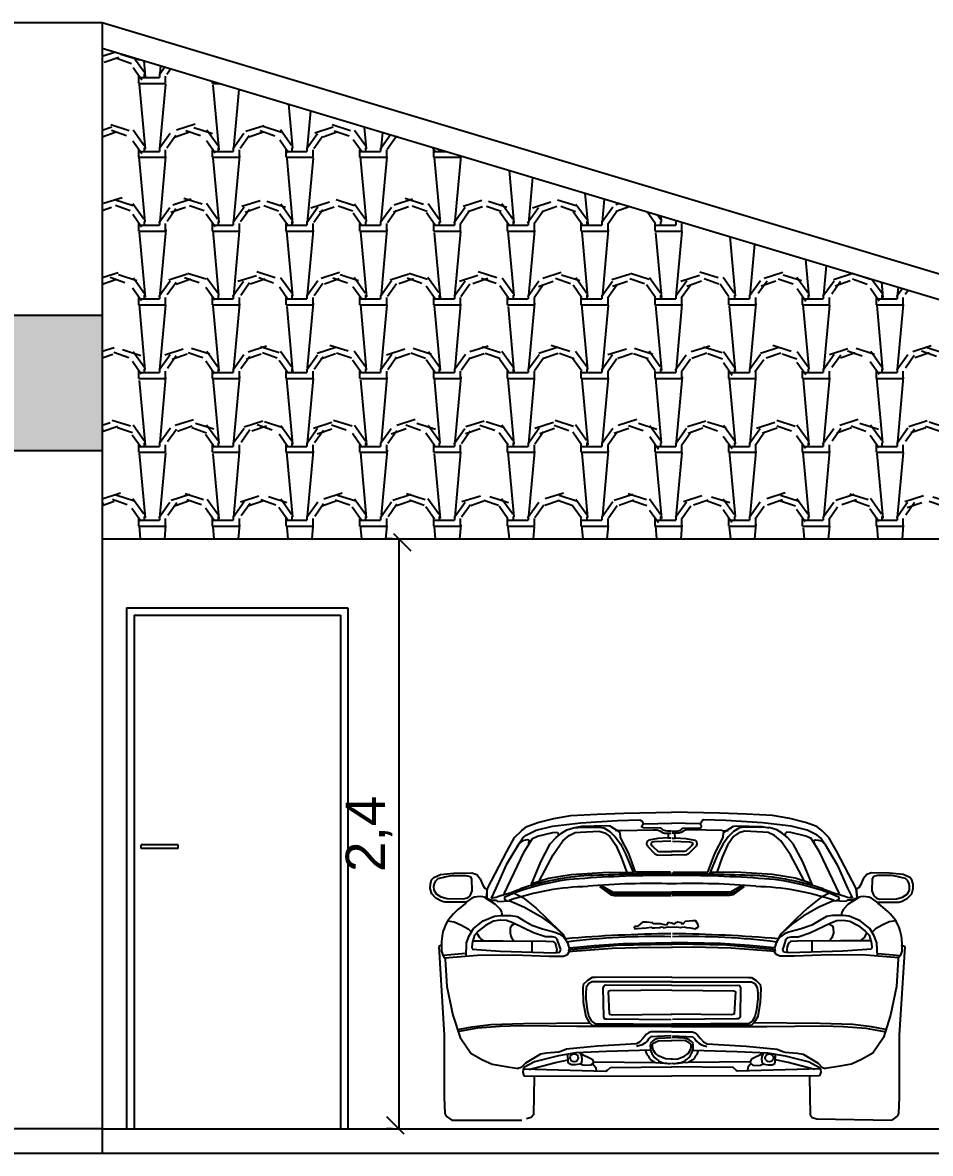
# Model space of a CAD drawing. Header units: millimetres. Extents: x 313 to 493, y 47 to 181.
# Drawn here: x 390.526 to 394.217, y 147.753 to 152.353 of the extents above; entities that cross this region are included whole.
import ezdxf

# ---------------------------------------------------------------- set-up
doc = ezdxf.new("R2010")
doc.units = ezdxf.units.MM
doc.header["$LTSCALE"] = 0.05
doc.header["$MEASUREMENT"] = 0
doc.header["$PDMODE"] = 3
doc.linetypes.add('ACAD_ISO03W100', pattern=[30, 12, -18])
for name, color, linetype in [('01', 1, 'Continuous'), ('02', 2, 'Continuous'), ('03', 3, 'Continuous'), ('05', 5, 'Continuous'), ('BAN', 13, 'Continuous'), ('CALCADA', 4, 'Continuous'), ('TRACEJADO', 7, 'ACAD_ISO03W100')]:
    doc.layers.add(name, color=color, linetype=linetype)
doc.styles.get("Standard").update_dxf_attribs({"font": 'arial.ttf'})
doc.dimstyles.new('ISO-25', dxfattribs={"dimscale": 0.04, "dimtxt": 4, "dimasz": 2.5, "dimexe": 1.25, "dimexo": 0.625, "dimtad": 1, "dimdec": 3, "dimtxsty": 'Standard', "dimblk": 'OBLIQUE', "dimcen": 2.5, "dimadec": 0, "dimazin": 0, "dimtfac": 1, "dimtdec": 3, "dimtmove": 0, "dimatfit": 3, "dimldrblk": 'OBLIQUE', "dimfxl": 1, "dimarcsym": 0})

# ---------------------------------------------------------------- blocks, each defined once
blk = doc.blocks.new('_Oblique')
at = {"layer": 'TRACEJADO', "color": 0, "lineweight": -2}
blk.add_line((-0.5, -0.5), (0.5, 0.5), dxfattribs=at)
blk = doc.blocks.new('*D338')
at = {"layer": 'BAN', "color": 0}
for p, q in [((392.0305, 150.2533), (392.0055, 150.2533)), ((392.0555, 150.2533), (392.0555, 147.8533)), ((392.0305, 147.8533), (392.0055, 147.8533))]:
    blk.add_line(p, q, dxfattribs=at)
at = {"layer": 'Defpoints', "color": 0}
for p in [(392.0555, 150.2533), (392.0555, 147.8533), (392.0555, 147.8533)]:
    blk.add_point(p, dxfattribs=at)
at = {"layer": 'BAN', "color": 0, "xscale": 0.1, "yscale": 0.1, "zscale": 0.1}
for p, rotation in [((392.0555, 150.2533), 90), ((392.0555, 147.8533), 270)]:
    blk.add_blockref('_Oblique', p, dxfattribs=dict(at, rotation=rotation))
at = {"layer": 'BAN', "color": 0, "insert": (391.9344, 149.0533), "char_height": 0.16, "attachment_point": 5, "rotation": 90}
blk.add_mtext('2,4', dxfattribs=at)

msp = doc.modelspace()

# ---------------------------------------------------------------- hatches: boundary and pattern name
at = {"layer": '03'}
h = msp.add_hatch(dxfattribs=at)
h.set_pattern_fill('TELHA2', color=256, scale=0.3, style=0)
h.set_pattern_definition([(125.2176, (-567.803872, -70.766122), (2.10000034906, -2.99999974996), [0.0624261, -6.1801698]), (160.71, (-567.839872, -70.715122), (5.10000155527, -1.7999959482), [0.0635688, -6.2933172]), (199.29, (-567.899872, -70.694122), (-5.10000155527, -1.7999959482), [0.0635688, -6.2933172]), (234.7824, (-567.959872, -70.715122), (-2.10000034906, -2.99999974996), [0.0624261, -6.1801698]), (270, (-567.99587, -70.76612), (0.3, -0.3), [0.03, -0.27]), (90, (-567.80387, -70.79612), (-0.3, 0.3), [0.03, -0.27]), (0, (-567.80387, -70.77212), (0.3, 0.3), [0.024, -0.276]), (0, (-567.80387, -70.79612), (0.3, 0.3), [0.024, -0.276]), (125.5377, (-567.779872, -70.757122), (-0.900000472, 1.1999994744), [0.077421, -2.5032768]), (162.2553, (-567.824872, -70.694122), (-6.59999886937, 2.10000322881), [0.0787464, -7.7958963]), (197.7447, (-567.899872, -70.670122), (6.59999886937, 2.10000322881), [0.0787464, -7.7958963]), (234.4623, (-567.974872, -70.694122), (0.900000472, 1.1999994744), [0.077421, -2.5032768]), (270, (-568.01987, -70.75712), (0.3, -0.3), [0.015, -0.285]), (90, (-567.77987, -70.77212), (-0.3, 0.3), [0.015, -0.285]), (0, (-568.07987, -70.77212), (0.3, 0.3), [0.06, -0.24]), (0, (-568.07987, -70.79612), (0.3, 0.3), [0.084, -0.216]), (84.8056, (-568.019872, -70.760122), (-0.2999985674, -3.000000201), [0.2650887, -3.0485196]), (95.1944, (-567.779872, -70.760122), (-0.2999985674, 3.000000201), [0.2650887, -3.0485196])])
h.paths.add_polyline_path([(390.8488, 152.2489), (390.8488, 151.1633), (390.8488, 150.2533), (397.3488, 150.2533), (397.3488, 150.2989)])
h = msp.add_hatch(dxfattribs=at)
h.set_pattern_fill('TELHA2', color=256, scale=0.3, style=0)
h.set_pattern_definition([(125.2176, (-567.803872, -70.766122), (2.10000034906, -2.99999974996), [0.0624261, -6.1801698]), (160.71, (-567.839872, -70.715122), (5.10000155527, -1.7999959482), [0.0635688, -6.2933172]), (199.29, (-567.899872, -70.694122), (-5.10000155527, -1.7999959482), [0.0635688, -6.2933172]), (234.7824, (-567.959872, -70.715122), (-2.10000034906, -2.99999974996), [0.0624261, -6.1801698]), (270, (-567.99587, -70.76612), (0.3, -0.3), [0.03, -0.27]), (90, (-567.80387, -70.79612), (-0.3, 0.3), [0.03, -0.27]), (0, (-567.80387, -70.77212), (0.3, 0.3), [0.024, -0.276]), (0, (-567.80387, -70.79612), (0.3, 0.3), [0.024, -0.276]), (125.5377, (-567.779872, -70.757122), (-0.900000472, 1.1999994744), [0.077421, -2.5032768]), (162.2553, (-567.824872, -70.694122), (-6.59999886937, 2.10000322881), [0.0787464, -7.7958963]), (197.7447, (-567.899872, -70.670122), (6.59999886937, 2.10000322881), [0.0787464, -7.7958963]), (234.4623, (-567.974872, -70.694122), (0.900000472, 1.1999994744), [0.077421, -2.5032768]), (270, (-568.01987, -70.75712), (0.3, -0.3), [0.015, -0.285]), (90, (-567.77987, -70.77212), (-0.3, 0.3), [0.015, -0.285]), (0, (-568.07987, -70.77212), (0.3, 0.3), [0.06, -0.24]), (0, (-568.07987, -70.79612), (0.3, 0.3), [0.084, -0.216]), (84.8056, (-568.019872, -70.760122), (-0.2999985674, -3.000000201), [0.2650887, -3.0485196]), (95.1944, (-567.779872, -70.760122), (-0.2999985674, 3.000000201), [0.2650887, -3.0485196])])
h.paths.add_polyline_path([(390.8488, 150.6133), (390.8488, 151.1633), (383.2401, 151.1633), (383.2401, 150.7733), (383.2401, 150.6133)])

# ---------------------------------------------------------------- linework, layer by layer
at = {"layer": '01'}
for p, q in [((392.7555, 149.1276), (392.8623, 149.1331)), ((392.8623, 149.1331), (392.9713, 149.1375)), ((392.9713, 149.1375), (393.1662, 149.1408)), ((393.36, 149.1375), (393.1651, 149.1408)), ((393.469, 149.1331), (393.36, 149.1375)), ((393.5758, 149.1276), (393.469, 149.1331)), ((392.576, 149.0825), (392.6212, 149.099)), ((392.6212, 149.099), (392.6861, 149.1155)), ((392.6806, 149.084), (392.7962, 149.0986)), ((392.6861, 149.1155), (392.7555, 149.1276)), ((392.7962, 149.0986), (392.9455, 149.1074)), ((392.9455, 149.1074), (393.0362, 149.1103)), ((393.0362, 149.1103), (393.0435, 149.106)), ((393.0435, 149.106), (393.0494, 149.0957)), ((393.0444, 149.0858), (393.0477, 149.0907)), ((393.0477, 149.0907), (393.0526, 149.094)), ((393.0526, 149.094), (393.1661, 149.0964)), ((393.2788, 149.094), (393.1652, 149.0964)), ((393.2837, 149.0907), (393.2788, 149.094)), ((393.2878, 149.106), (393.282, 149.0957)), ((393.287, 149.0858), (393.2837, 149.0907)), ((393.2952, 149.1103), (393.2878, 149.106)), ((393.3859, 149.1074), (393.2952, 149.1103)), ((393.5352, 149.0986), (393.3859, 149.1074)), ((393.6508, 149.084), (393.5352, 149.0986)), ((393.6452, 149.1155), (393.5758, 149.1276)), ((393.7102, 149.099), (393.6452, 149.1155)), ((393.7553, 149.0825), (393.7102, 149.099)), ((392.5265, 149.0385), (392.554, 149.0649)), ((392.554, 149.0649), (392.576, 149.0825)), ((392.5605, 149.0372), (392.5737, 149.0475)), ((392.5737, 149.0475), (392.6147, 149.0679)), ((392.5991, 149.0341), (392.6201, 149.044)), ((392.6147, 149.0679), (392.6806, 149.084)), ((392.6201, 149.044), (392.6817, 149.0583)), ((392.6817, 149.0583), (392.7004, 149.0605)), ((392.6949, 149.0385), (392.717, 149.0561)), ((392.7025, 149.0592), (392.704, 149.0489)), ((392.717, 149.0561), (392.739, 149.0693)), ((392.7225, 149.0253), (392.7478, 149.0462)), ((392.739, 149.0693), (392.7654, 149.077)), ((392.7478, 149.0462), (392.7731, 149.0583)), ((392.7654, 149.077), (392.8018, 149.0803)), ((392.7991, 149.0826), (392.7713, 149.0782)), ((392.7731, 149.0583), (392.7951, 149.0605)), ((392.7951, 149.0605), (392.8689, 149.0638)), ((392.9015, 149.0855), (392.7991, 149.0826)), ((392.8018, 149.0803), (392.8711, 149.0803)), ((392.8689, 149.0638), (392.8932, 149.0572)), ((392.8711, 149.0803), (392.8899, 149.077)), ((392.8899, 149.077), (392.9141, 149.0627)), ((392.8932, 149.0572), (392.9141, 149.0418)), ((392.9147, 149.084), (392.9015, 149.0855)), ((392.9141, 149.0627), (392.9361, 149.0407)), ((392.9141, 149.0418), (392.9383, 149.0077)), ((392.9557, 149.0592), (392.9147, 149.084)), ((392.9361, 149.0407), (392.957, 149.0121)), ((392.9601, 149.0665), (392.9367, 149.065)), ((392.9572, 149.0387), (392.9557, 149.0592)), ((392.9612, 149.0668), (393.0904, 149.0701)), ((393.0444, 149.08), (393.0444, 149.0858)), ((393.0501, 149.0775), (393.0444, 149.08)), ((393.1201, 149.0767), (393.0501, 149.0775)), ((393.0904, 149.0701), (393.1069, 149.0693)), ((393.1069, 149.0693), (393.1168, 149.0652)), ((393.1168, 149.0652), (393.1275, 149.0586)), ((393.125, 149.0734), (393.1201, 149.0767)), ((393.1308, 149.0685), (393.125, 149.0734)), ((393.1275, 149.0586), (393.1365, 149.0562)), ((393.1398, 149.0652), (393.1308, 149.0685)), ((393.1365, 149.0562), (393.153, 149.0562)), ((393.1489, 149.0636), (393.1398, 149.0652)), ((393.1645, 149.0636), (393.1489, 149.0636)), ((393.1513, 149.0356), (393.1538, 149.0562)), ((393.1538, 149.0562), (393.1637, 149.0562)), ((393.1668, 149.0636), (393.1825, 149.0636)), ((393.1775, 149.0562), (393.1677, 149.0562)), ((393.18, 149.0356), (393.1775, 149.0562)), ((393.1948, 149.0562), (393.1784, 149.0562)), ((393.1825, 149.0636), (393.1915, 149.0652)), ((393.1915, 149.0652), (393.2006, 149.0685)), ((393.2039, 149.0586), (393.1948, 149.0562)), ((393.2006, 149.0685), (393.2063, 149.0734)), ((393.2146, 149.0652), (393.2039, 149.0586)), ((393.2063, 149.0734), (393.2113, 149.0767)), ((393.2113, 149.0767), (393.2812, 149.0775)), ((393.2244, 149.0693), (393.2146, 149.0652)), ((393.2409, 149.0701), (393.2244, 149.0693)), ((393.3701, 149.0668), (393.2409, 149.0701)), ((393.2812, 149.0775), (393.287, 149.08)), ((393.287, 149.08), (393.287, 149.0858)), ((393.3713, 149.0665), (393.3947, 149.065)), ((393.3742, 149.0387), (393.3756, 149.0592)), ((393.3952, 149.0407), (393.3743, 149.0121)), ((393.3756, 149.0592), (393.4166, 149.084)), ((393.4173, 149.0418), (393.393, 149.0077)), ((393.4173, 149.0627), (393.3952, 149.0407)), ((393.4166, 149.084), (393.4298, 149.0855)), ((393.4415, 149.077), (393.4173, 149.0627)), ((393.4382, 149.0572), (393.4173, 149.0418)), ((393.4298, 149.0855), (393.5322, 149.0826)), ((393.4624, 149.0638), (393.4382, 149.0572)), ((393.4602, 149.0803), (393.4415, 149.077)), ((393.5296, 149.0803), (393.4602, 149.0803)), ((393.5362, 149.0605), (393.4624, 149.0638)), ((393.5659, 149.077), (393.5296, 149.0803)), ((393.5322, 149.0826), (393.5601, 149.0782)), ((393.5582, 149.0583), (393.5362, 149.0605)), ((393.5835, 149.0462), (393.5582, 149.0583)), ((393.5924, 149.0693), (393.5659, 149.077)), ((393.6089, 149.0253), (393.5835, 149.0462)), ((393.6144, 149.0561), (393.5924, 149.0693)), ((393.6364, 149.0385), (393.6144, 149.0561)), ((393.6288, 149.0592), (393.6274, 149.0489)), ((393.6496, 149.0583), (393.6309, 149.0605)), ((393.7113, 149.044), (393.6496, 149.0583)), ((393.7167, 149.0679), (393.6508, 149.084)), ((393.7322, 149.0341), (393.7113, 149.044)), ((393.7576, 149.0475), (393.7167, 149.0679)), ((393.7774, 149.0649), (393.7553, 149.0825)), ((393.7708, 149.0372), (393.7576, 149.0475)), ((393.8049, 149.0385), (393.7774, 149.0649)), ((392.5419, 149.0099), (392.4923, 148.9274)), ((392.4945, 148.9813), (392.5265, 149.0385)), ((392.5371, 149.0036), (392.5605, 149.0372)), ((392.5518, 149.0198), (392.5419, 149.0099)), ((392.5584, 149.0253), (392.5518, 149.0198)), ((392.5705, 149.0275), (392.5584, 149.0253)), ((392.565, 148.9802), (392.5991, 149.0341)), ((392.5804, 149.0286), (392.5705, 149.0275)), ((392.5859, 149.0275), (392.5804, 149.0286)), ((392.5848, 149.0132), (392.5859, 149.0275)), ((392.6333, 148.9395), (392.6718, 149.0132)), ((392.6718, 149.0132), (392.6949, 149.0385)), ((392.6828, 148.9681), (392.7225, 149.0253)), ((392.9383, 149.0077), (392.9603, 148.9582)), ((392.957, 149.0121), (392.9779, 148.9725)), ((392.9908, 148.9729), (392.9572, 149.0387)), ((393.0649, 149.0216), (393.0633, 149.0118)), ((393.0633, 149.0118), (393.0666, 149.0035)), ((393.0723, 149.0274), (393.0649, 149.0216)), ((393.0666, 149.0035), (393.097, 148.9715)), ((393.1085, 149.034), (393.0723, 149.0274)), ((393.083, 149.0175), (393.0806, 149.0126)), ((393.0806, 149.0126), (393.0839, 149.006)), ((393.0929, 149.0208), (393.083, 149.0175)), ((393.0839, 149.006), (393.0896, 149.0003)), ((393.0896, 149.0003), (393.1085, 148.983)), ((393.162, 149.0241), (393.0929, 149.0208)), ((393.1505, 149.0364), (393.1085, 149.034)), ((393.1637, 149.0356), (393.1513, 149.0356)), ((393.1677, 149.0356), (393.18, 149.0356)), ((393.1693, 149.0241), (393.2384, 149.0208)), ((393.1808, 149.0364), (393.2228, 149.034)), ((393.2228, 149.034), (393.259, 149.0274)), ((393.2417, 149.0003), (393.2228, 148.983)), ((393.2648, 149.0035), (393.2343, 148.9715)), ((393.2384, 149.0208), (393.2483, 149.0175)), ((393.2475, 149.006), (393.2417, 149.0003)), ((393.2508, 149.0126), (393.2475, 149.006)), ((393.2483, 149.0175), (393.2508, 149.0126)), ((393.259, 149.0274), (393.2664, 149.0216)), ((393.2681, 149.0118), (393.2648, 149.0035)), ((393.2664, 149.0216), (393.2681, 149.0118)), ((393.3405, 148.9729), (393.3742, 149.0387)), ((393.3743, 149.0121), (393.3534, 148.9725)), ((393.393, 149.0077), (393.371, 148.9582)), ((393.6485, 148.9681), (393.6089, 149.0253)), ((393.6595, 149.0132), (393.6364, 149.0385)), ((393.6981, 148.9395), (393.6595, 149.0132)), ((393.7663, 148.9802), (393.7322, 149.0341)), ((393.7454, 149.0275), (393.7509, 149.0286)), ((393.7465, 149.0132), (393.7454, 149.0275)), ((393.7509, 149.0286), (393.7608, 149.0275)), ((393.7608, 149.0275), (393.7729, 149.0253)), ((393.7942, 149.0036), (393.7708, 149.0372)), ((393.7729, 149.0253), (393.7796, 149.0198)), ((393.7796, 149.0198), (393.7895, 149.0099)), ((393.7895, 149.0099), (393.839, 148.9274)), ((393.8368, 148.9813), (393.8049, 149.0385)), ((392.4163, 148.8306), (392.4945, 148.9813)), ((392.4835, 148.8086), (392.565, 148.9802)), ((392.6278, 148.8636), (392.6828, 148.9681)), ((392.9603, 148.9582), (392.9823, 148.8955)), ((392.9779, 148.9725), (393.0121, 148.89)), ((393.0186, 148.8969), (392.9908, 148.9729)), ((393.097, 148.9715), (393.1061, 148.9674)), ((393.1061, 148.9674), (393.1127, 148.9665)), ((393.1085, 148.983), (393.1135, 148.9813)), ((393.1127, 148.9665), (393.167, 148.9674)), ((393.1135, 148.9813), (393.167, 148.9813)), ((393.2179, 148.9813), (393.1644, 148.9813)), ((393.2187, 148.9665), (393.1644, 148.9674)), ((393.2228, 148.983), (393.2179, 148.9813)), ((393.2253, 148.9674), (393.2187, 148.9665)), ((393.2343, 148.9715), (393.2253, 148.9674)), ((393.3127, 148.8969), (393.3405, 148.9729)), ((393.3534, 148.9725), (393.3193, 148.89)), ((393.371, 148.9582), (393.349, 148.8955)), ((393.7036, 148.8636), (393.6485, 148.9681)), ((393.8478, 148.8086), (393.7663, 148.9802)), ((393.915, 148.8306), (393.8368, 148.9813)), ((392.4923, 148.9274), (392.4505, 148.8328)), ((392.5936, 148.8449), (392.6333, 148.9395)), ((393.7377, 148.8449), (393.6981, 148.9395)), ((393.839, 148.9274), (393.8809, 148.8328)), ((392.1841, 148.8488), (392.1889, 148.8665)), ((392.1889, 148.8665), (392.1977, 148.8761)), ((392.1977, 148.8761), (392.2251, 148.8881)), ((392.2001, 148.8504), (392.2058, 148.8616)), ((392.2058, 148.8616), (392.2154, 148.8713)), ((392.2154, 148.8713), (392.2443, 148.8785)), ((392.2251, 148.8881), (392.2797, 148.8938)), ((392.2419, 148.8777), (392.2725, 148.8833)), ((392.2725, 148.8833), (392.3287, 148.8833)), ((392.2797, 148.8938), (392.3529, 148.8946)), ((392.3287, 148.8833), (392.3456, 148.8801)), ((392.3456, 148.8801), (392.3512, 148.8697)), ((392.3512, 148.8697), (392.3521, 148.8215)), ((392.3529, 148.8946), (392.3729, 148.8873)), ((392.3729, 148.8873), (392.3866, 148.8697)), ((392.3866, 148.8697), (392.3979, 148.844)), ((392.5969, 148.8515), (392.6641, 148.8724)), ((392.6641, 148.8724), (392.7566, 148.8878)), ((392.7566, 148.8878), (392.9064, 148.8977)), ((392.9064, 148.8977), (393.0044, 148.8966)), ((393.1606, 148.8969), (393.0186, 148.8969)), ((393.1708, 148.8969), (393.3127, 148.8969)), ((393.425, 148.8977), (393.327, 148.8966)), ((393.5747, 148.8878), (393.425, 148.8977)), ((393.6672, 148.8724), (393.5747, 148.8878)), ((393.7344, 148.8515), (393.6672, 148.8724)), ((393.9447, 148.8697), (393.9335, 148.844)), ((393.9584, 148.8873), (393.9447, 148.8697)), ((393.9785, 148.8946), (393.9584, 148.8873)), ((394.0516, 148.8938), (393.9785, 148.8946)), ((393.9801, 148.8697), (393.9793, 148.8215)), ((393.9857, 148.8801), (393.9801, 148.8697)), ((394.0026, 148.8833), (393.9857, 148.8801)), ((394.0589, 148.8833), (394.0026, 148.8833)), ((394.1063, 148.8881), (394.0516, 148.8938)), ((394.0894, 148.8777), (394.0589, 148.8833)), ((394.1159, 148.8713), (394.087, 148.8785)), ((394.1336, 148.8761), (394.1063, 148.8881)), ((394.1256, 148.8616), (394.1159, 148.8713)), ((394.1312, 148.8504), (394.1256, 148.8616)), ((394.1425, 148.8665), (394.1336, 148.8761)), ((394.1473, 148.8488), (394.1425, 148.8665)), ((392.1833, 148.8303), (392.1841, 148.8488)), ((392.1897, 148.8094), (392.1833, 148.8303)), ((392.1985, 148.84), (392.2001, 148.8504)), ((392.1993, 148.8239), (392.1985, 148.84)), ((392.209, 148.8078), (392.1993, 148.8239)), ((392.3521, 148.8215), (392.344, 148.8006)), ((392.3979, 148.844), (392.4043, 148.8335)), ((392.4043, 148.8335), (392.4139, 148.8279)), ((392.4119, 148.7954), (392.4163, 148.8306)), ((392.4139, 148.8279), (392.4131, 148.7934)), ((392.4505, 148.8328), (392.4307, 148.7921)), ((392.5195, 148.8142), (392.5598, 148.7936)), ((392.8713, 148.8388), (392.9173, 148.805)), ((392.8754, 148.8402), (392.893, 148.8293)), ((392.8821, 148.8415), (392.9268, 148.8158)), ((392.893, 148.8293), (392.9078, 148.8172)), ((392.9078, 148.8172), (392.9254, 148.8091)), ((392.9268, 148.8158), (392.9484, 148.8158)), ((392.9484, 148.8158), (393.165, 148.8158)), ((393.3829, 148.8158), (393.1663, 148.8158)), ((393.4046, 148.8158), (393.3829, 148.8158)), ((393.4492, 148.8415), (393.4046, 148.8158)), ((393.4235, 148.8172), (393.4059, 148.8091)), ((393.46, 148.8388), (393.414, 148.805)), ((393.4384, 148.8293), (393.4235, 148.8172)), ((393.456, 148.8402), (393.4384, 148.8293)), ((393.8119, 148.8142), (393.7715, 148.7936)), ((393.8809, 148.8328), (393.9007, 148.7921)), ((393.9194, 148.7954), (393.915, 148.8306)), ((393.9271, 148.8335), (393.9174, 148.8279)), ((393.9174, 148.8279), (393.9182, 148.7934)), ((393.9335, 148.844), (393.9271, 148.8335)), ((393.9793, 148.8215), (393.9873, 148.8006)), ((394.1224, 148.8078), (394.132, 148.8239)), ((394.1328, 148.84), (394.1312, 148.8504)), ((394.132, 148.8239), (394.1328, 148.84)), ((394.1417, 148.8094), (394.1481, 148.8303)), ((394.1481, 148.8303), (394.1473, 148.8488)), ((392.2066, 148.791), (392.1897, 148.8094)), ((392.2291, 148.7789), (392.2066, 148.791)), ((392.2275, 148.7958), (392.209, 148.8078)), ((392.2524, 148.7886), (392.2275, 148.7958)), ((392.2427, 148.7749), (392.2291, 148.7789)), ((392.3287, 148.7757), (392.2427, 148.7749)), ((392.3191, 148.787), (392.2524, 148.7886)), ((392.3336, 148.791), (392.3191, 148.787)), ((392.344, 148.8006), (392.3336, 148.791)), ((392.4052, 148.7937), (392.4481, 148.7671)), ((392.4092, 148.7927), (392.4334, 148.7828)), ((392.4307, 148.7921), (392.4406, 148.7965)), ((392.4334, 148.7828), (392.4504, 148.7828)), ((392.4481, 148.7671), (392.4674, 148.7469)), ((392.4504, 148.7828), (392.4567, 148.7775)), ((392.4567, 148.7775), (392.5078, 148.7801)), ((392.5078, 148.7801), (392.567, 148.7551)), ((392.5598, 148.7936), (392.6136, 148.7515)), ((392.9173, 148.805), (392.9309, 148.8023)), ((392.9254, 148.8091), (393.165, 148.8091)), ((392.9309, 148.8023), (393.1637, 148.8009)), ((393.4059, 148.8091), (393.1663, 148.8091)), ((393.4005, 148.8023), (393.1677, 148.8009)), ((393.414, 148.805), (393.4005, 148.8023)), ((393.7715, 148.7936), (393.7177, 148.7515)), ((393.8235, 148.7801), (393.7643, 148.7551)), ((393.8746, 148.7775), (393.8235, 148.7801)), ((393.8833, 148.7671), (393.8639, 148.7469)), ((393.8809, 148.7828), (393.8746, 148.7775)), ((393.898, 148.7828), (393.8809, 148.7828)), ((393.9261, 148.7937), (393.8833, 148.7671)), ((393.9007, 148.7921), (393.8908, 148.7965)), ((393.9222, 148.7927), (393.898, 148.7828)), ((393.9873, 148.8006), (393.9978, 148.791)), ((393.9978, 148.791), (394.0123, 148.787)), ((394.0026, 148.7757), (394.0886, 148.7749)), ((394.0123, 148.787), (394.079, 148.7886)), ((394.079, 148.7886), (394.1039, 148.7958)), ((394.0886, 148.7749), (394.1023, 148.7789)), ((394.1023, 148.7789), (394.1248, 148.791)), ((394.1039, 148.7958), (394.1224, 148.8078)), ((394.1248, 148.791), (394.1417, 148.8094)), ((392.3993, 148.6995), (392.4442, 148.7183)), ((392.4442, 148.7183), (392.4684, 148.721)), ((392.4674, 148.7469), (392.4739, 148.7348)), ((392.4684, 148.721), (392.5114, 148.721)), ((392.4739, 148.7348), (392.4763, 148.7203)), ((392.5114, 148.721), (392.5365, 148.7174)), ((392.567, 148.7551), (392.6307, 148.7183)), ((392.6136, 148.7515), (392.6594, 148.7076)), ((392.6307, 148.7183), (392.6782, 148.6843)), ((393.7007, 148.7183), (393.6531, 148.6843)), ((393.7177, 148.7515), (393.672, 148.7076)), ((393.7643, 148.7551), (393.7007, 148.7183)), ((393.8199, 148.721), (393.7948, 148.7174)), ((393.863, 148.721), (393.8199, 148.721)), ((393.8574, 148.7348), (393.855, 148.7203)), ((393.8639, 148.7469), (393.8574, 148.7348)), ((393.8872, 148.7183), (393.863, 148.721)), ((393.932, 148.6995), (393.8872, 148.7183)), ((392.254, 148.6995), (392.2809, 148.695)), ((392.2809, 148.695), (392.3105, 148.6816)), ((392.3105, 148.6816), (392.3374, 148.6664)), ((392.3599, 148.6681), (392.3993, 148.6995)), ((392.4077, 148.6802), (392.3786, 148.657)), ((392.441, 148.6985), (392.4077, 148.6802)), ((392.4684, 148.7018), (392.441, 148.6985)), ((392.4942, 148.701), (392.4684, 148.7018)), ((392.5191, 148.6918), (392.4942, 148.701)), ((392.5124, 148.6786), (392.5091, 148.6694)), ((392.5266, 148.6869), (392.5124, 148.6786)), ((392.6039, 148.6511), (392.5191, 148.6918)), ((392.5365, 148.7174), (392.5616, 148.7022)), ((392.5616, 148.7022), (392.5966, 148.6816)), ((392.5966, 148.6816), (392.6396, 148.6664)), ((392.6594, 148.7076), (392.7141, 148.6538)), ((392.6782, 148.6843), (392.723, 148.6449)), ((393.0147, 148.676), (393.0132, 148.6692)), ((393.0274, 148.6781), (393.0147, 148.676)), ((393.0389, 148.6865), (393.0274, 148.6781)), ((393.0473, 148.6934), (393.0389, 148.6865)), ((393.0626, 148.6934), (393.0473, 148.6934)), ((393.0616, 148.6708), (393.0826, 148.6739)), ((393.0884, 148.6918), (393.0626, 148.6934)), ((393.0826, 148.6739), (393.0858, 148.6713)), ((393.0905, 148.6865), (393.0884, 148.6918)), ((393.1021, 148.6871), (393.0905, 148.6865)), ((393.1194, 148.6876), (393.1021, 148.6871)), ((393.1168, 148.6718), (393.1199, 148.6739)), ((393.1305, 148.6844), (393.1194, 148.6876)), ((393.1199, 148.6739), (393.1263, 148.6744)), ((393.1263, 148.6744), (393.1326, 148.6708)), ((393.1441, 148.6823), (393.1305, 148.6844)), ((393.1326, 148.6708), (393.151, 148.675)), ((393.1515, 148.6923), (393.1441, 148.6823)), ((393.151, 148.675), (393.181, 148.6734)), ((393.1662, 148.6902), (393.1515, 148.6923)), ((393.1741, 148.6855), (393.1662, 148.6902)), ((393.1794, 148.6892), (393.1741, 148.6855)), ((393.1889, 148.6934), (393.1794, 148.6892)), ((393.181, 148.6734), (393.1873, 148.675)), ((393.1873, 148.675), (393.2004, 148.6723)), ((393.2052, 148.6918), (393.1889, 148.6934)), ((393.2004, 148.6723), (393.2152, 148.6744)), ((393.2099, 148.6839), (393.2052, 148.6918)), ((393.2199, 148.697), (393.2099, 148.6839)), ((393.2152, 148.6744), (393.2262, 148.6718)), ((393.252, 148.6997), (393.2199, 148.697)), ((393.263, 148.6991), (393.252, 148.6997)), ((393.2609, 148.6671), (393.2746, 148.675)), ((393.2725, 148.6828), (393.263, 148.6991)), ((393.2746, 148.675), (393.2725, 148.6828)), ((393.6531, 148.6843), (393.6083, 148.6449)), ((393.672, 148.7076), (393.6173, 148.6538)), ((393.7348, 148.6816), (393.6917, 148.6664)), ((393.7275, 148.6511), (393.8123, 148.6918)), ((393.7697, 148.7022), (393.7348, 148.6816)), ((393.7948, 148.7174), (393.7697, 148.7022)), ((393.8048, 148.6869), (393.8189, 148.6786)), ((393.8123, 148.6918), (393.8372, 148.701)), ((393.8189, 148.6786), (393.8222, 148.6694)), ((393.8372, 148.701), (393.863, 148.7018)), ((393.863, 148.7018), (393.8904, 148.6985)), ((393.8904, 148.6985), (393.9236, 148.6802)), ((393.9236, 148.6802), (393.9527, 148.657)), ((393.9715, 148.6681), (393.932, 148.6995)), ((394.0208, 148.6816), (393.9939, 148.6664)), ((394.0504, 148.695), (394.0208, 148.6816)), ((394.0773, 148.6995), (394.0504, 148.695)), ((392.3312, 148.6099), (392.3419, 148.6386)), ((392.3374, 148.6664), (392.3509, 148.6538)), ((392.3419, 148.6386), (392.3599, 148.6681)), ((392.3628, 148.6412), (392.3553, 148.6138)), ((392.3786, 148.657), (392.3628, 148.6412)), ((392.3736, 148.6487), (392.3836, 148.6312)), ((392.3836, 148.6312), (392.3911, 148.6246)), ((392.5091, 148.6694), (392.5083, 148.6495)), ((392.5083, 148.6495), (392.5116, 148.6379)), ((392.5116, 148.6379), (392.5141, 148.6304)), ((392.5141, 148.6304), (392.5233, 148.6196)), ((392.6521, 148.6337), (392.6039, 148.6511)), ((392.6396, 148.6664), (392.68, 148.6565)), ((392.6795, 148.6337), (392.6521, 148.6337)), ((392.6928, 148.6312), (392.6795, 148.6337)), ((392.68, 148.6565), (392.6899, 148.6538)), ((392.6899, 148.6538), (392.7078, 148.6466)), ((392.7003, 148.6254), (392.6928, 148.6312)), ((392.7078, 148.6466), (392.7266, 148.6323)), ((392.723, 148.6449), (392.741, 148.609)), ((392.7266, 148.6323), (392.7401, 148.6144)), ((393.0132, 148.6692), (393.0158, 148.6687)), ((393.0158, 148.6687), (393.0237, 148.6681)), ((393.0247, 148.6681), (393.0616, 148.6708)), ((393.0858, 148.6713), (393.0973, 148.6702)), ((393.0973, 148.6702), (393.1168, 148.6718)), ((393.2262, 148.6718), (393.242, 148.6708)), ((393.242, 148.6708), (393.2609, 148.6671)), ((393.6083, 148.6449), (393.5904, 148.609)), ((393.6047, 148.6323), (393.5913, 148.6144)), ((393.6236, 148.6466), (393.6047, 148.6323)), ((393.6415, 148.6538), (393.6236, 148.6466)), ((393.631, 148.6254), (393.6385, 148.6312)), ((393.6385, 148.6312), (393.6518, 148.6337)), ((393.6514, 148.6565), (393.6415, 148.6538)), ((393.6917, 148.6664), (393.6514, 148.6565)), ((393.6518, 148.6337), (393.6792, 148.6337)), ((393.6792, 148.6337), (393.7275, 148.6511)), ((393.8172, 148.6304), (393.8081, 148.6196)), ((393.8197, 148.6379), (393.8172, 148.6304)), ((393.8231, 148.6495), (393.8197, 148.6379)), ((393.8222, 148.6694), (393.8231, 148.6495)), ((393.9478, 148.6312), (393.9403, 148.6246)), ((393.9577, 148.6487), (393.9478, 148.6312)), ((393.9527, 148.657), (393.9685, 148.6412)), ((393.9685, 148.6412), (393.976, 148.6138)), ((393.9894, 148.6386), (393.9715, 148.6681)), ((393.9939, 148.6664), (393.9805, 148.6538)), ((394.0002, 148.6099), (393.9894, 148.6386)), ((392.2322, 148.6012), (392.2184, 148.5956)), ((392.2184, 148.5956), (392.2405, 148.2337)), ((392.2295, 148.615), (392.2295, 148.5956)), ((392.2295, 148.5956), (392.2295, 148.5763)), ((392.3294, 148.5544), (392.3312, 148.6099)), ((392.3553, 148.6138), (392.352, 148.5938)), ((392.352, 148.5938), (392.3537, 148.5855)), ((392.3537, 148.5847), (392.4684, 148.5756)), ((392.3578, 148.6179), (392.48, 148.6179)), ((392.3911, 148.6246), (392.3986, 148.6188)), ((392.48, 148.6179), (392.6538, 148.6171)), ((392.5964, 148.6163), (392.5964, 148.5706)), ((392.6538, 148.6171), (392.6829, 148.6154)), ((392.6829, 148.6154), (392.6912, 148.6088)), ((392.6912, 148.6088), (392.6962, 148.593)), ((392.6962, 148.593), (392.6978, 148.583)), ((392.6978, 148.583), (392.6962, 148.5698)), ((392.7103, 148.5938), (392.7003, 148.6254)), ((392.7144, 148.583), (392.7103, 148.5938)), ((392.7103, 148.5722), (392.7144, 148.583)), ((392.7401, 148.6144), (392.7481, 148.5884)), ((392.7416, 148.5626), (392.7537, 148.5833)), ((392.745, 148.5747), (392.9235, 148.5885)), ((392.7481, 148.5884), (392.7455, 148.5759)), ((392.7508, 148.59), (392.8496, 148.5995)), ((392.7537, 148.5833), (392.9426, 148.6006)), ((392.8496, 148.5995), (392.9674, 148.6076)), ((392.9235, 148.5885), (393.0812, 148.592)), ((392.9426, 148.6006), (393.147, 148.6041)), ((392.9674, 148.6076), (393.1664, 148.6116)), ((393.0812, 148.592), (393.1678, 148.5903)), ((393.147, 148.6041), (393.1678, 148.6041)), ((393.1844, 148.6041), (393.1636, 148.6041)), ((393.2502, 148.592), (393.1636, 148.5903)), ((393.3639, 148.6076), (393.165, 148.6116)), ((393.3888, 148.6006), (393.1844, 148.6041)), ((393.4079, 148.5885), (393.2502, 148.592)), ((393.4817, 148.5995), (393.3639, 148.6076)), ((393.5776, 148.5833), (393.3888, 148.6006)), ((393.5863, 148.5747), (393.4079, 148.5885)), ((393.5805, 148.59), (393.4817, 148.5995)), ((393.5898, 148.5626), (393.5776, 148.5833)), ((393.5913, 148.6144), (393.5832, 148.5884)), ((393.5832, 148.5884), (393.5859, 148.5759)), ((393.6169, 148.583), (393.6211, 148.5938)), ((393.6211, 148.5722), (393.6169, 148.583)), ((393.6211, 148.5938), (393.631, 148.6254)), ((393.6352, 148.593), (393.6335, 148.583)), ((393.6335, 148.583), (393.6352, 148.5698)), ((393.6402, 148.6088), (393.6352, 148.593)), ((393.6485, 148.6154), (393.6402, 148.6088)), ((393.6776, 148.6171), (393.6485, 148.6154)), ((393.8513, 148.6179), (393.6776, 148.6171)), ((393.7349, 148.6163), (393.7349, 148.5706)), ((393.9735, 148.6179), (393.8513, 148.6179)), ((393.9777, 148.5847), (393.863, 148.5756)), ((393.9403, 148.6246), (393.9328, 148.6188)), ((393.976, 148.6138), (393.9793, 148.5938)), ((393.9793, 148.5938), (393.9777, 148.5855)), ((394.002, 148.5544), (394.0002, 148.6099)), ((394.1129, 148.5956), (394.0908, 148.2337)), ((394.0991, 148.6012), (394.1129, 148.5956)), ((394.1019, 148.615), (394.1019, 148.5956)), ((394.1019, 148.5956), (394.1019, 148.5763)), ((392.2295, 148.5763), (392.235, 148.5597)), ((392.235, 148.5597), (392.2461, 148.5432)), ((392.3267, 148.566), (392.237, 148.558)), ((392.2426, 148.5487), (392.376, 148.5591)), ((392.2443, 148.5435), (392.2513, 148.4327)), ((392.376, 148.5591), (392.5233, 148.5608)), ((392.4684, 148.5756), (392.6887, 148.5698)), ((392.5233, 148.5608), (392.6671, 148.5556)), ((392.6671, 148.5556), (392.726, 148.5556)), ((392.6887, 148.5698), (392.7103, 148.5722)), ((392.726, 148.5556), (392.7416, 148.5626)), ((393.6054, 148.5556), (393.5898, 148.5626)), ((393.6643, 148.5556), (393.6054, 148.5556)), ((393.6427, 148.5698), (393.6211, 148.5722)), ((393.863, 148.5756), (393.6427, 148.5698)), ((393.8081, 148.5608), (393.6643, 148.5556)), ((393.9553, 148.5591), (393.8081, 148.5608)), ((394.0888, 148.5487), (393.9553, 148.5591)), ((394.0047, 148.566), (394.0943, 148.558)), ((394.087, 148.5435), (394.0801, 148.4327)), ((394.0964, 148.5597), (394.0853, 148.5432)), ((394.1019, 148.5763), (394.0964, 148.5597)), ((392.823, 148.457), (392.8057, 148.4397)), ((392.8282, 148.4449), (392.8178, 148.4276)), ((392.8421, 148.4691), (392.823, 148.457)), ((392.8421, 148.4518), (392.8282, 148.4449)), ((392.8542, 148.4691), (392.8421, 148.4691)), ((393.1695, 148.4518), (392.8421, 148.4518)), ((393.1661, 148.4708), (392.8542, 148.4691)), ((393.1618, 148.4518), (393.4893, 148.4518)), ((393.1653, 148.4708), (393.4772, 148.4691)), ((393.4772, 148.4691), (393.4893, 148.4691)), ((393.4893, 148.4691), (393.5083, 148.457)), ((393.4893, 148.4518), (393.5031, 148.4449)), ((393.5031, 148.4449), (393.5135, 148.4276)), ((393.5083, 148.457), (393.5257, 148.4397)), ((392.2513, 148.4327), (392.2755, 148.315)), ((392.8057, 148.4397), (392.8039, 148.4241)), ((392.8039, 148.4241), (392.8057, 148.3687)), ((392.8178, 148.4276), (392.8161, 148.405)), ((392.8161, 148.405), (392.8161, 148.3825)), ((392.8904, 148.4356), (392.8858, 148.4263)), ((392.8858, 148.4263), (392.8881, 148.3076)), ((392.8974, 148.438), (392.8904, 148.4356)), ((393.1655, 148.4356), (392.8974, 148.438)), ((392.9138, 148.4147), (392.9068, 148.4123)), ((392.9068, 148.4123), (392.9114, 148.3192)), ((393.1655, 148.417), (392.9138, 148.4147)), ((393.1659, 148.4356), (393.4339, 148.438)), ((393.1659, 148.417), (393.4176, 148.4147)), ((393.4176, 148.4147), (393.4246, 148.4123)), ((393.4246, 148.4123), (393.4199, 148.3192)), ((393.4339, 148.438), (393.4409, 148.4356)), ((393.4409, 148.4356), (393.4456, 148.4263)), ((393.4456, 148.4263), (393.4432, 148.3076)), ((393.5135, 148.4276), (393.5153, 148.405)), ((393.5153, 148.405), (393.5153, 148.3825)), ((393.5257, 148.4397), (393.5274, 148.4241)), ((393.5274, 148.4241), (393.5257, 148.3687)), ((394.0801, 148.4327), (394.0558, 148.315)), ((392.8057, 148.3687), (392.8161, 148.3098)), ((392.8161, 148.3825), (392.8213, 148.3375)), ((393.5153, 148.3825), (393.5101, 148.3375)), ((393.5257, 148.3687), (393.5153, 148.3098)), ((392.2755, 148.315), (392.305, 148.225)), ((392.8161, 148.3098), (392.8299, 148.2856)), ((392.8213, 148.3375), (392.8282, 148.3098)), ((392.8282, 148.3098), (392.8386, 148.2908)), ((392.8881, 148.3076), (392.8928, 148.3006)), ((392.9114, 148.3192), (392.9231, 148.3169)), ((392.9231, 148.3169), (393.1678, 148.3192)), ((393.4083, 148.3169), (393.1636, 148.3192)), ((393.4199, 148.3192), (393.4083, 148.3169)), ((393.4432, 148.3076), (393.4386, 148.3006)), ((393.5031, 148.3098), (393.4927, 148.2908)), ((393.5153, 148.3098), (393.5014, 148.2856)), ((393.5101, 148.3375), (393.5031, 148.3098)), ((394.0558, 148.315), (394.0264, 148.225)), ((392.2963, 148.2579), (392.3535, 148.2683)), ((392.376, 148.2631), (392.3015, 148.2493)), ((392.3535, 148.2683), (392.4297, 148.277)), ((392.4678, 148.27), (392.376, 148.2631)), ((392.4297, 148.277), (392.5631, 148.2821)), ((392.551, 148.2718), (392.4678, 148.27)), ((392.7797, 148.27), (392.551, 148.2718)), ((392.5631, 148.2821), (392.8299, 148.2839)), ((393.1678, 148.27), (392.7797, 148.27)), ((392.8299, 148.2856), (392.8421, 148.2752)), ((392.8386, 148.2908), (392.8525, 148.2821)), ((392.8421, 148.2752), (393.1661, 148.2735)), ((392.8525, 148.2821), (393.1661, 148.2787)), ((392.8928, 148.3006), (392.9021, 148.3006)), ((392.9021, 148.3006), (393.1631, 148.2982)), ((393.1636, 148.27), (393.5517, 148.27)), ((393.4789, 148.2821), (393.1653, 148.2787)), ((393.4893, 148.2752), (393.1653, 148.2735)), ((393.4292, 148.3006), (393.1682, 148.2982)), ((393.4386, 148.3006), (393.4292, 148.3006)), ((393.4927, 148.2908), (393.4789, 148.2821)), ((393.5014, 148.2856), (393.4893, 148.2752)), ((393.7682, 148.2821), (393.5014, 148.2839)), ((393.5517, 148.27), (393.7804, 148.2718)), ((393.9016, 148.277), (393.7682, 148.2821)), ((393.7804, 148.2718), (393.8635, 148.27)), ((393.8635, 148.27), (393.9553, 148.2631)), ((393.9779, 148.2683), (393.9016, 148.277)), ((393.9553, 148.2631), (394.0298, 148.2493)), ((394.035, 148.2579), (393.9779, 148.2683)), ((392.2405, 148.2337), (392.2405, 148.1205)), ((392.305, 148.225), (392.3483, 148.161)), ((393.0484, 148.2211), (393.0363, 148.2077)), ((393.063, 148.2381), (393.0484, 148.2211)), ((393.0715, 148.2442), (393.063, 148.2381)), ((393.0715, 148.2199), (393.0655, 148.2102)), ((393.0813, 148.2478), (393.0715, 148.2442)), ((393.08, 148.2272), (393.0715, 148.2199)), ((393.1627, 148.232), (393.08, 148.2272)), ((393.1651, 148.2478), (393.0813, 148.2478)), ((393.1104, 148.2114), (393.1663, 148.2126)), ((393.1153, 148.2223), (393.1639, 148.2248)), ((393.2209, 148.2114), (393.165, 148.2126)), ((393.1662, 148.2478), (393.2501, 148.2478)), ((393.2161, 148.2223), (393.1674, 148.2248)), ((393.1686, 148.232), (393.2513, 148.2272)), ((393.2501, 148.2478), (393.2598, 148.2442)), ((393.2513, 148.2272), (393.2598, 148.2199)), ((393.2598, 148.2442), (393.2683, 148.2381)), ((393.2598, 148.2199), (393.2659, 148.2102)), ((393.2683, 148.2381), (393.2829, 148.2211)), ((393.2829, 148.2211), (393.2951, 148.2077)), ((394.0264, 148.225), (393.9831, 148.161)), ((394.0908, 148.2337), (394.0908, 148.1205)), ((392.7142, 148.1677), (392.7044, 148.1652)), ((392.7373, 148.1774), (392.7142, 148.1677)), ((392.8637, 148.1895), (392.7373, 148.1774)), ((392.9001, 148.1677), (392.7762, 148.1628)), ((393.0217, 148.1992), (392.8637, 148.1895)), ((393.0788, 148.1737), (392.9001, 148.1677)), ((393.0363, 148.2077), (393.0217, 148.1992)), ((393.0448, 148.1944), (393.0229, 148.1883)), ((393.0557, 148.2017), (393.0448, 148.1944)), ((393.0655, 148.2102), (393.0557, 148.2017)), ((393.0582, 148.1737), (393.0642, 148.1555)), ((393.0873, 148.198), (393.0946, 148.2029)), ((393.0873, 148.1871), (393.0873, 148.198)), ((393.0898, 148.175), (393.0873, 148.1871)), ((393.0995, 148.1592), (393.0898, 148.175)), ((393.0946, 148.2029), (393.1104, 148.2114)), ((393.2367, 148.2029), (393.2209, 148.2114)), ((393.2319, 148.1592), (393.2416, 148.175)), ((393.244, 148.198), (393.2367, 148.2029)), ((393.2416, 148.175), (393.244, 148.1871)), ((393.244, 148.1871), (393.244, 148.198)), ((393.2525, 148.1737), (393.4312, 148.1677)), ((393.2659, 148.2102), (393.2756, 148.2017)), ((393.2732, 148.1737), (393.2671, 148.1555)), ((393.2756, 148.2017), (393.2866, 148.1944)), ((393.2866, 148.1944), (393.3084, 148.1883)), ((393.2951, 148.2077), (393.3097, 148.1992)), ((393.3097, 148.1992), (393.4677, 148.1895)), ((393.4312, 148.1677), (393.5552, 148.1628)), ((393.4677, 148.1895), (393.5941, 148.1774)), ((393.5941, 148.1774), (393.6172, 148.1677)), ((393.6172, 148.1677), (393.6269, 148.1652)), ((392.2405, 148.1205), (392.2405, 147.9823)), ((392.3483, 148.161), (392.3933, 148.135)), ((392.3933, 148.135), (392.4349, 148.116)), ((392.5707, 148.1203), (392.5537, 148.1021)), ((392.6072, 148.1264), (392.5646, 148.1033)), ((392.6315, 148.1567), (392.5707, 148.1203)), ((392.5841, 148.0948), (392.6923, 148.1227)), ((392.7044, 148.1495), (392.6072, 148.1264)), ((392.6558, 148.1616), (392.6315, 148.1567)), ((392.7044, 148.1652), (392.6558, 148.1616)), ((392.6923, 148.1227), (392.7445, 148.1337)), ((392.7762, 148.1628), (392.7044, 148.1495)), ((392.7445, 148.1252), (392.7433, 148.1567)), ((392.747, 148.1191), (392.7445, 148.1252)), ((392.798, 148.1215), (392.7907, 148.1167)), ((392.7932, 148.1616), (392.7992, 148.1482)), ((392.7944, 148.1592), (392.8418, 148.1361)), ((392.8005, 148.1361), (392.798, 148.1215)), ((392.7992, 148.1482), (392.8005, 148.1361)), ((392.8418, 148.1361), (392.8467, 148.1276)), ((392.8467, 148.1276), (392.8454, 148.1191)), ((392.8454, 148.1264), (393.0995, 148.1227)), ((393.0642, 148.1555), (393.0691, 148.1495)), ((393.0691, 148.1495), (393.0752, 148.1397)), ((393.0752, 148.1397), (393.0825, 148.1325)), ((393.0825, 148.1325), (393.0958, 148.124)), ((393.1141, 148.1482), (393.0995, 148.1592)), ((393.0995, 148.1227), (393.1408, 148.1203)), ((393.1408, 148.1373), (393.1141, 148.1482)), ((393.1688, 148.1361), (393.1408, 148.1373)), ((393.1626, 148.1361), (393.1905, 148.1373)), ((393.1905, 148.1373), (393.2173, 148.1482)), ((393.2319, 148.1227), (393.1905, 148.1203)), ((393.2173, 148.1482), (393.2319, 148.1592)), ((393.4859, 148.1264), (393.2319, 148.1227)), ((393.2489, 148.1325), (393.2355, 148.124)), ((393.2562, 148.1397), (393.2489, 148.1325)), ((393.2622, 148.1495), (393.2562, 148.1397)), ((393.2671, 148.1555), (393.2622, 148.1495)), ((393.4896, 148.1361), (393.4847, 148.1276)), ((393.4847, 148.1276), (393.4859, 148.1191)), ((393.537, 148.1592), (393.4896, 148.1361)), ((393.5321, 148.1482), (393.5309, 148.1361)), ((393.5309, 148.1361), (393.5333, 148.1215)), ((393.5382, 148.1616), (393.5321, 148.1482)), ((393.5333, 148.1215), (393.5406, 148.1167)), ((393.5552, 148.1628), (393.6269, 148.1495)), ((393.5844, 148.1191), (393.5868, 148.1252)), ((393.5868, 148.1252), (393.588, 148.1567)), ((393.6391, 148.1227), (393.5868, 148.1337)), ((393.6269, 148.1652), (393.6755, 148.1616)), ((393.6269, 148.1495), (393.7242, 148.1264)), ((393.7473, 148.0948), (393.6391, 148.1227)), ((393.6755, 148.1616), (393.6998, 148.1567)), ((393.6998, 148.1567), (393.7606, 148.1203)), ((393.7242, 148.1264), (393.7667, 148.1033)), ((393.7606, 148.1203), (393.7776, 148.1021)), ((393.938, 148.135), (393.8964, 148.116)), ((393.9831, 148.161), (393.938, 148.135)), ((394.0908, 148.1205), (394.0908, 147.9823)), ((392.4349, 148.116), (392.499, 148.1056)), ((392.499, 148.1056), (392.5423, 148.0987)), ((392.5537, 148.1021), (392.5391, 148.0984)), ((392.5598, 148.0972), (392.8977, 148.0875)), ((392.561, 148.0936), (392.5598, 148.0839)), ((392.5598, 148.0839), (392.5646, 148.0693)), ((392.5646, 148.1033), (392.561, 148.0936)), ((392.7579, 148.1142), (392.747, 148.1191)), ((392.7737, 148.1142), (392.7579, 148.1142)), ((392.7907, 148.1167), (392.7737, 148.1142)), ((392.8041, 148.1118), (392.7932, 148.1191)), ((392.8163, 148.1106), (392.8041, 148.1118)), ((392.8357, 148.1118), (392.8163, 148.1106)), ((392.8454, 148.1191), (392.8357, 148.1118)), ((392.8442, 148.1179), (392.8479, 148.113)), ((392.8479, 148.113), (392.8564, 148.1033)), ((392.8564, 148.1033), (392.8576, 148.0875)), ((392.8977, 148.0875), (392.9038, 148.0924)), ((392.9038, 148.0924), (392.9159, 148.1033)), ((392.9159, 148.1033), (393.1663, 148.1057)), ((393.4154, 148.1033), (393.165, 148.1057)), ((393.4276, 148.0924), (393.4154, 148.1033)), ((393.4336, 148.0875), (393.4276, 148.0924)), ((393.7716, 148.0972), (393.4336, 148.0875)), ((393.475, 148.1033), (393.4738, 148.0875)), ((393.4835, 148.113), (393.475, 148.1033)), ((393.4871, 148.1179), (393.4835, 148.113)), ((393.4859, 148.1191), (393.4956, 148.1118)), ((393.4956, 148.1118), (393.5151, 148.1106)), ((393.5151, 148.1106), (393.5272, 148.1118)), ((393.5272, 148.1118), (393.5382, 148.1191)), ((393.5406, 148.1167), (393.5576, 148.1142)), ((393.5576, 148.1142), (393.5734, 148.1142)), ((393.5734, 148.1142), (393.5844, 148.1191)), ((393.7667, 148.1033), (393.7703, 148.0936)), ((393.7716, 148.0839), (393.7667, 148.0693)), ((393.7703, 148.0936), (393.7716, 148.0839)), ((393.7776, 148.1021), (393.7922, 148.0984)), ((393.8323, 148.1056), (393.789, 148.0987)), ((393.8964, 148.116), (393.8323, 148.1056)), ((392.5646, 148.0693), (393.1663, 148.0669)), ((392.6055, 148.0652), (392.6028, 147.9105)), ((393.7667, 148.0693), (393.165, 148.0669)), ((393.7258, 148.0652), (393.7286, 147.9105)), ((392.2405, 147.9823), (392.2433, 147.916)), ((394.0908, 147.9823), (394.0881, 147.916)), ((392.2433, 147.916), (392.2488, 147.905)), ((392.2488, 147.905), (392.2709, 147.8884)), ((392.5945, 147.8995), (392.5751, 147.8939)), ((392.6028, 147.9105), (392.5945, 147.8995)), ((393.7286, 147.9105), (393.7369, 147.8995)), ((393.7369, 147.8995), (393.7562, 147.8939)), ((393.7562, 147.8939), (394.0604, 147.8884)), ((394.0825, 147.905), (394.0604, 147.8884)), ((394.0881, 147.916), (394.0825, 147.905)), ((392.2709, 147.8884), (392.5558, 147.8884))]:
    msp.add_line(p, q, dxfattribs=at)
for centre in [(392.7689, 148.1422), (393.5625, 148.1422)]:
    msp.add_circle(centre, 0.0165, dxfattribs=at)
for centre, radius, start, end in [((392.8563, 147.95), 0.923, 94.1845, 113.7515), ((392.8867, 147.8472), 1.0378, 93.3776, 108.919), ((393.1656, 143.7662), 5.1182, 90.0034, 94.2207), ((393.2841, 137.8008), 11.0918, 90.62022, 92.36942), ((393.1657, 143.7662), 5.1182, 85.7793, 89.9966), ((393.0472, 137.8008), 11.0918, 87.63058, 89.37978), ((393.4446, 147.8472), 1.0378, 71.081, 86.6224), ((393.4751, 147.95), 0.923, 66.2485, 85.8155), ((392.0968, 150.0426), 1.2957, 285.2034, 290.4862), ((392.8471, 147.7817), 1.0574, 91.2573, 108.9067), ((393.077, 145.8955), 2.9556, 88.2417, 94.9126), ((393.2543, 145.8955), 2.9556, 85.0874, 91.7583), ((393.4842, 147.7817), 1.0574, 71.0933, 88.7427), ((394.2346, 150.0426), 1.2957, 249.5138, 254.7966), ((392.513, 148.5066), 0.3227, 125.368, 143.5576), ((392.3857, 148.7222), 0.0761, 72.0142, 141.3555), ((392.4977, 148.7952), 0.0131, 181.775, 262.2516), ((393.8337, 148.7952), 0.0131, 277.7484, 358.225), ((393.9457, 148.7222), 0.0761, 38.6445, 107.9858), ((393.8183, 148.5066), 0.3227, 36.4424, 54.632), ((392.4201, 148.6052), 0.1909, 150.8139, 177.0503), ((393.9113, 148.6052), 0.1909, 2.9497, 29.1861), ((393.2295, 142.6775), 5.9696, 90.64491, 94.76842), ((393.0986, 145.7231), 2.9122, 88.7471, 97.1002), ((393.1019, 142.6775), 5.9696, 85.23158, 89.35509), ((393.2327, 145.7231), 2.9122, 82.8998, 91.2529), ((393.1259, 148.1606), 0.0626, 99.7486, 140.4887), ((393.2055, 148.1606), 0.0626, 39.5113, 80.2514), ((393.1458, 148.1897), 0.0677, 171.8578, 239.6646), ((393.1855, 148.1897), 0.0677, 300.3354, 8.1422), ((393.1523, 148.2018), 0.0825, 240.4699, 278.9389), ((393.179, 148.2018), 0.0825, 261.0611, 299.5301)]:
    msp.add_arc(centre, radius, start, end, dxfattribs=at)
at = {"layer": '02'}
for p, q in [((390.9488, 149.9733), (391.8488, 149.9733)), ((390.9488, 149.9733), (390.9488, 147.8533)), ((391.8488, 149.9733), (391.8488, 147.8533)), ((390.9788, 149.9433), (390.9788, 147.8533)), ((390.9788, 149.9433), (391.8188, 149.9433)), ((391.8188, 149.9433), (391.8188, 147.8533)), ((391.0079, 148.9933), (391.0079, 149.0083)), ((391.1579, 149.0083), (391.0079, 149.0083)), ((391.1579, 148.9933), (391.1579, 149.0083)), ((391.1579, 148.9933), (391.0079, 148.9933))]:
    msp.add_line(p, q, dxfattribs=at)
at = {"layer": '03'}
msp.add_line((390.8488, 152.3533), (397.3488, 150.4033), dxfattribs=at)
at = {"layer": '05'}
msp.add_line((418.3578, 147.7533), (325.6329, 147.7533), dxfattribs=at)
at = {"layer": 'CALCADA'}
for p, q in [((383.2401, 152.3533), (390.8488, 152.3533)), ((390.8488, 152.3533), (390.8488, 151.1633)), ((390.8488, 152.2489), (397.3488, 150.2989)), ((383.2401, 151.1633), (390.8488, 151.1633)), ((390.8488, 151.1633), (390.8488, 147.7533)), ((383.2401, 150.6133), (390.8488, 150.6133)), ((390.8488, 150.2533), (397.3488, 150.2533)), ((390.8488, 147.8533), (383.2401, 147.8533)), ((390.8488, 147.8533), (396.9158, 147.8533))]:
    msp.add_line(p, q, dxfattribs=at)

# ---------------------------------------------------------------- dimensions: what is measured, and where the dimension line sits
at = {"layer": 'BAN'}
dim = msp.add_linear_dim(base=(392.0555, 147.8533), p1=(392.0555, 150.2533), p2=(392.0555, 147.8533), angle=90, dimstyle='ISO-25', override={"dimtmove": 1}, dxfattribs=at)
dim.commit()
dim.dimension.update_dxf_attribs({"geometry": '*D338', "text_midpoint": (391.9344, 149.0533)})

doc.saveas('drawing.dxf')
